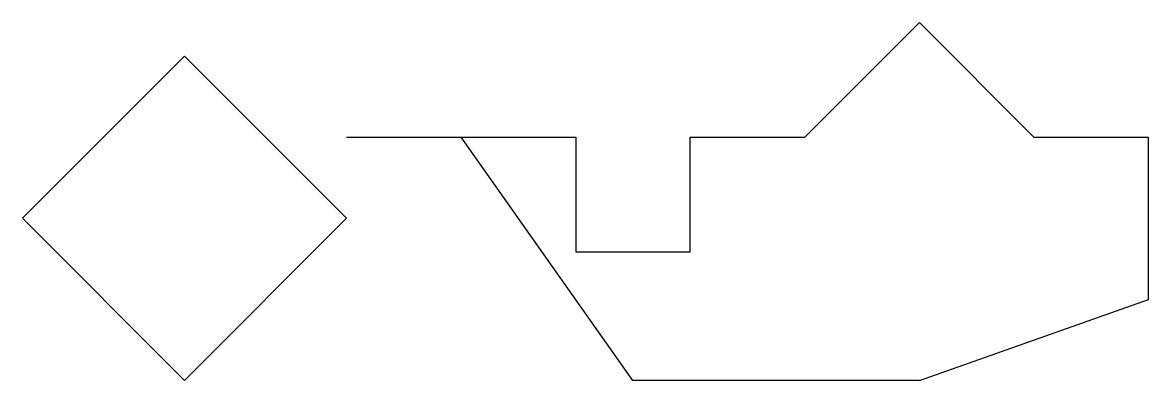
# Model space of a CAD drawing. Header units: millimetres. Extents: x 100 to 346, y 65 to 143.
import ezdxf

# ---------------------------------------------------------------- set-up
doc = ezdxf.new("R2010")
doc.units = ezdxf.units.MM

msp = doc.modelspace()

# ---------------------------------------------------------------- linework, layer by layer
for p, q in [((270.71, 117.68), (295.71, 142.68)), ((295.71, 142.68), (320.71, 117.68)), ((100, 100), (135.36, 135.36)), ((135.36, 135.36), (170.71, 100)), ((170.71, 117.68), (220.71, 117.68)), ((233.21, 64.64), (195.71, 117.68)), ((220.71, 117.68), (220.71, 92.68)), ((245.71, 92.68), (245.71, 117.68)), ((245.71, 117.68), (270.71, 117.68)), ((320.71, 117.68), (345.71, 117.68)), ((345.71, 82.32), (345.71, 117.68)), ((135.36, 64.64), (100, 100)), ((170.71, 100), (135.36, 64.64)), ((220.71, 92.68), (245.71, 92.68)), ((295.71, 64.64), (345.71, 82.32)), ((295.71, 64.64), (233.21, 64.64))]:
    msp.add_line(p, q)

doc.saveas('drawing.dxf')
